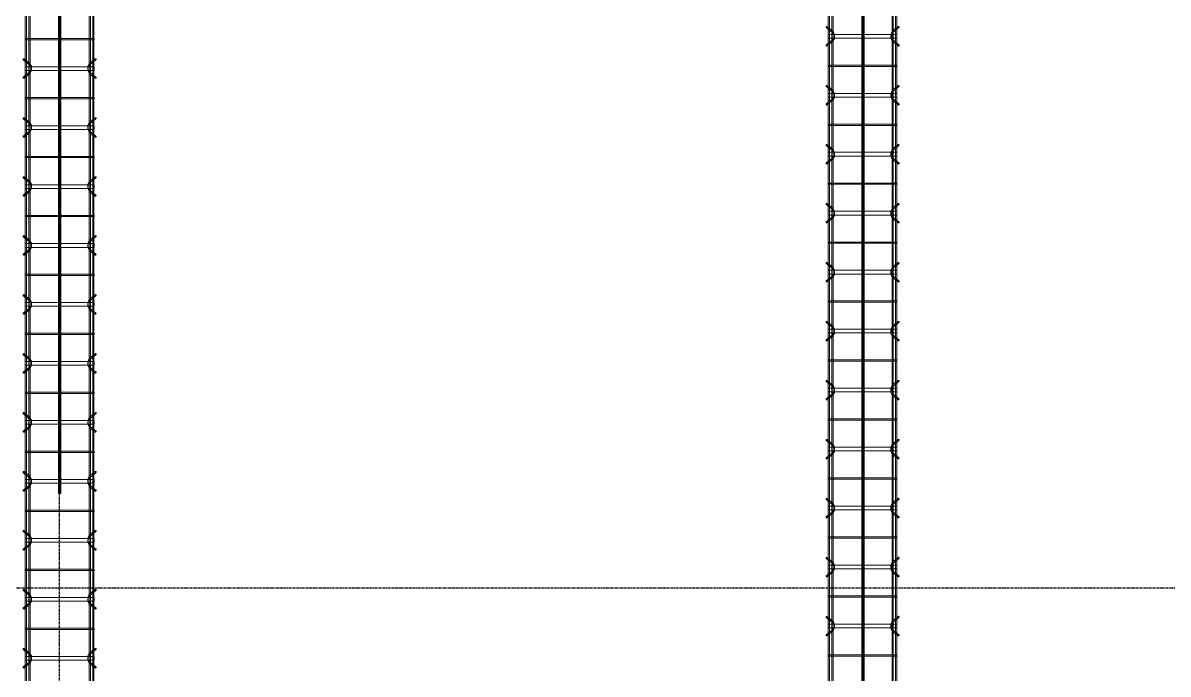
# Model space of a CAD drawing. Header units: inches. Extents: x -19229 to -222, y -6301 to 12387.
# Drawn here: x -3161.8 to -2928.7, y 11265.7 to 11398.2 of the extents above; entities that cross this region are included whole.
import ezdxf

# ---------------------------------------------------------------- set-up
doc = ezdxf.new("R2010")
doc.units = ezdxf.units.IN
doc.header["$MEASUREMENT"] = 0
doc.linetypes.add('Grid Line 1_2_', pattern=[0.875, 0.5, -0.125, 0.125, -0.125])
for name, color, linetype, lineweight in [('A-GENM', 13, 'Continuous', 9), ('S-BEAM', 12, 'Continuous', 9), ('S-GRID', 1, 'Continuous', 9)]:
    doc.layers.add(name, color=color, linetype=linetype, lineweight=lineweight)

# ---------------------------------------------------------------- blocks, each defined once
blk = doc.blocks.new('Dowel bar assembly - Dowel bar assembly-669756-SLAB ON GROUND JOINTS')
at = {"layer": 'S-BEAM'}
for p, q in [((1373.18, 1.19), (1372.23, 2.39)), ((1375.76, 2.39), (1374.81, 1.19)), ((1385.18, 1.19), (1384.23, 2.39)), ((1387.76, 2.39), (1386.81, 1.19)), ((1397.18, 1.19), (1396.23, 2.39)), ((1399.76, 2.39), (1398.81, 1.19)), ((1409.18, 1.19), (1408.23, 2.39)), ((1411.76, 2.39), (1410.81, 1.19)), ((1421.18, 1.19), (1420.23, 2.39)), ((1423.76, 2.39), (1422.81, 1.19)), ((1433.18, 1.19), (1432.23, 2.39)), ((1435.76, 2.39), (1434.81, 1.19)), ((1445.18, 1.19), (1444.23, 2.39)), ((1447.76, 2.39), (1446.81, 1.19)), ((1457.18, 1.19), (1456.23, 2.39)), ((1459.76, 2.39), (1458.81, 1.19)), ((1469.18, 1.19), (1468.23, 2.39)), ((1471.76, 2.39), (1470.81, 1.19)), ((1481.18, 1.19), (1480.23, 2.39)), ((1483.76, 2.39), (1482.81, 1.19)), ((1493.18, 1.19), (1492.23, 2.39)), ((1495.76, 2.39), (1494.81, 1.19)), ((2175, 1.98), (0, 1.98)), ((0, 1.72), (2175, 1.72)), ((2175, 1.25), (0, 1.25)), ((0, 0.99), (2175, 0.99)), ((1367.87, 1.99), (1367.87, -12.01)), ((1368.13, 1.99), (1367.87, 1.99)), ((1367.87, 1.99), (1368.13, 1.99)), ((1368.13, -12.01), (1368.13, 1.99)), ((1372.02, 2.23), (1372.97, 1.03)), ((1373.62, 1.99), (1373.62, -12.01)), ((1374.38, 1.99), (1373.62, 1.99)), ((1373.62, 1.99), (1374.38, 1.99)), ((1374.38, -12.01), (1374.38, 1.99)), ((1375.01, 1.03), (1375.96, 2.23)), ((1379.87, 1.99), (1379.87, -12.01)), ((1380.13, 1.99), (1379.87, 1.99)), ((1379.87, 1.99), (1380.13, 1.99)), ((1380.13, -12.01), (1380.13, 1.99)), ((1384.02, 2.23), (1384.97, 1.03)), ((1385.62, 1.99), (1385.62, -12.01)), ((1386.38, 1.99), (1385.62, 1.99)), ((1385.62, 1.99), (1386.38, 1.99)), ((1386.38, -12.01), (1386.38, 1.99)), ((1387.01, 1.03), (1387.96, 2.23)), ((1391.87, 1.99), (1391.87, -12.01)), ((1392.13, 1.99), (1391.87, 1.99)), ((1391.87, 1.99), (1392.13, 1.99)), ((1392.13, -12.01), (1392.13, 1.99)), ((1396.02, 2.23), (1396.97, 1.03)), ((1397.62, 1.99), (1397.62, -12.01)), ((1398.38, 1.99), (1397.62, 1.99)), ((1397.62, 1.99), (1398.38, 1.99)), ((1398.38, -12.01), (1398.38, 1.99)), ((1399.01, 1.03), (1399.96, 2.23)), ((1403.87, 1.99), (1403.87, -12.01)), ((1404.13, 1.99), (1403.87, 1.99)), ((1403.87, 1.99), (1404.13, 1.99)), ((1404.13, -12.01), (1404.13, 1.99)), ((1408.02, 2.23), (1408.97, 1.03)), ((1409.62, 1.99), (1409.62, -12.01)), ((1410.38, 1.99), (1409.62, 1.99)), ((1409.62, 1.99), (1410.38, 1.99)), ((1410.38, -12.01), (1410.38, 1.99)), ((1411.01, 1.03), (1411.96, 2.23)), ((1415.87, 1.99), (1415.87, -12.01)), ((1416.13, 1.99), (1415.87, 1.99)), ((1415.87, 1.99), (1416.13, 1.99)), ((1416.13, -12.01), (1416.13, 1.99)), ((1420.02, 2.23), (1420.97, 1.03)), ((1421.62, 1.99), (1421.62, -12.01)), ((1422.38, 1.99), (1421.62, 1.99)), ((1421.62, 1.99), (1422.38, 1.99)), ((1422.38, -12.01), (1422.38, 1.99)), ((1423.01, 1.03), (1423.96, 2.23)), ((1427.87, 1.99), (1427.87, -12.01)), ((1428.13, 1.99), (1427.87, 1.99)), ((1427.87, 1.99), (1428.13, 1.99)), ((1428.13, -12.01), (1428.13, 1.99)), ((1432.02, 2.23), (1432.97, 1.03)), ((1433.62, 1.99), (1433.62, -12.01)), ((1434.38, 1.99), (1433.62, 1.99)), ((1433.62, 1.99), (1434.38, 1.99)), ((1434.38, -12.01), (1434.38, 1.99)), ((1435.01, 1.03), (1435.96, 2.23)), ((1439.87, 1.99), (1439.87, -12.01)), ((1440.13, 1.99), (1439.87, 1.99)), ((1439.87, 1.99), (1440.13, 1.99)), ((1440.13, -12.01), (1440.13, 1.99)), ((1444.02, 2.23), (1444.97, 1.03)), ((1445.62, 1.99), (1445.62, -12.01)), ((1446.38, 1.99), (1445.62, 1.99)), ((1445.62, 1.99), (1446.38, 1.99)), ((1446.38, -12.01), (1446.38, 1.99)), ((1447.01, 1.03), (1447.96, 2.23)), ((1451.87, 1.99), (1451.87, -12.01)), ((1452.13, 1.99), (1451.87, 1.99)), ((1451.87, 1.99), (1452.13, 1.99)), ((1452.13, -12.01), (1452.13, 1.99)), ((1456.02, 2.23), (1456.97, 1.03)), ((1457.62, 1.99), (1457.62, -12.01)), ((1458.38, 1.99), (1457.62, 1.99)), ((1457.62, 1.99), (1458.38, 1.99)), ((1458.38, -12.01), (1458.38, 1.99)), ((1459.01, 1.03), (1459.96, 2.23)), ((1463.87, 1.99), (1463.87, -12.01)), ((1464.13, 1.99), (1463.87, 1.99)), ((1463.87, 1.99), (1464.13, 1.99)), ((1464.13, -12.01), (1464.13, 1.99)), ((1468.02, 2.23), (1468.97, 1.03)), ((1469.62, 1.99), (1469.62, -12.01)), ((1470.38, 1.99), (1469.62, 1.99)), ((1469.62, 1.99), (1470.38, 1.99)), ((1470.38, -12.01), (1470.38, 1.99)), ((1471.01, 1.03), (1471.96, 2.23)), ((1475.87, 1.99), (1475.87, -12.01)), ((1476.13, 1.99), (1475.87, 1.99)), ((1475.87, 1.99), (1476.13, 1.99)), ((1476.13, -12.01), (1476.13, 1.99)), ((1480.02, 2.23), (1480.97, 1.03)), ((1481.62, 1.99), (1481.62, -12.01)), ((1482.38, 1.99), (1481.62, 1.99)), ((1481.62, 1.99), (1482.38, 1.99)), ((1482.38, -12.01), (1482.38, 1.99)), ((1483.01, 1.03), (1483.96, 2.23)), ((1487.87, 1.99), (1487.87, -12.01)), ((1488.13, 1.99), (1487.87, 1.99)), ((1487.87, 1.99), (1488.13, 1.99)), ((1488.13, -12.01), (1488.13, 1.99)), ((1492.02, 2.23), (1492.97, 1.03)), ((1493.62, 1.99), (1493.62, -12.01)), ((1494.38, 1.99), (1493.62, 1.99)), ((1493.62, 1.99), (1494.38, 1.99)), ((1494.38, -12.01), (1494.38, 1.99)), ((1495.01, 1.03), (1495.96, 2.23)), ((2175, -11.01), (0, -11.01)), ((0, -11.27), (2175, -11.27)), ((1372.97, -11.05), (1372.02, -12.25)), ((1372.23, -12.41), (1373.18, -11.21)), ((1374.81, -11.21), (1375.76, -12.41)), ((1375.96, -12.25), (1375.01, -11.05)), ((1384.97, -11.05), (1384.02, -12.25)), ((1384.23, -12.41), (1385.18, -11.21)), ((1386.81, -11.21), (1387.76, -12.41)), ((1387.96, -12.25), (1387.01, -11.05)), ((1396.97, -11.05), (1396.02, -12.25)), ((1396.23, -12.41), (1397.18, -11.21)), ((1398.81, -11.21), (1399.76, -12.41)), ((1399.96, -12.25), (1399.01, -11.05)), ((1408.97, -11.05), (1408.02, -12.25)), ((1408.23, -12.41), (1409.18, -11.21)), ((1410.81, -11.21), (1411.76, -12.41)), ((1411.96, -12.25), (1411.01, -11.05)), ((1420.97, -11.05), (1420.02, -12.25)), ((1420.23, -12.41), (1421.18, -11.21)), ((1422.81, -11.21), (1423.76, -12.41)), ((1423.96, -12.25), (1423.01, -11.05)), ((1432.97, -11.05), (1432.02, -12.25)), ((1432.23, -12.41), (1433.18, -11.21)), ((1434.81, -11.21), (1435.76, -12.41)), ((1435.96, -12.25), (1435.01, -11.05)), ((1444.97, -11.05), (1444.02, -12.25)), ((1444.23, -12.41), (1445.18, -11.21)), ((1446.81, -11.21), (1447.76, -12.41)), ((1447.96, -12.25), (1447.01, -11.05)), ((1456.97, -11.05), (1456.02, -12.25)), ((1456.23, -12.41), (1457.18, -11.21)), ((1458.81, -11.21), (1459.76, -12.41)), ((1459.96, -12.25), (1459.01, -11.05)), ((1468.97, -11.05), (1468.02, -12.25)), ((1468.23, -12.41), (1469.18, -11.21)), ((1470.81, -11.21), (1471.76, -12.41)), ((1471.96, -12.25), (1471.01, -11.05)), ((1480.97, -11.05), (1480.02, -12.25)), ((1480.23, -12.41), (1481.18, -11.21)), ((1482.81, -11.21), (1483.76, -12.41)), ((1483.96, -12.25), (1483.01, -11.05)), ((1492.97, -11.05), (1492.02, -12.25)), ((1492.23, -12.41), (1493.18, -11.21)), ((1494.81, -11.21), (1495.76, -12.41)), ((1495.96, -12.25), (1495.01, -11.05)), ((2175, -11.74), (0, -11.74)), ((0, -12), (2175, -12)), ((1368.13, -12.01), (1367.87, -12.01)), ((1367.87, -12.01), (1368.13, -12.01)), ((1374.38, -12.01), (1373.62, -12.01)), ((1373.62, -12.01), (1374.38, -12.01)), ((1380.13, -12.01), (1379.87, -12.01)), ((1379.87, -12.01), (1380.13, -12.01)), ((1386.38, -12.01), (1385.62, -12.01)), ((1385.62, -12.01), (1386.38, -12.01)), ((1392.13, -12.01), (1391.87, -12.01)), ((1391.87, -12.01), (1392.13, -12.01)), ((1398.38, -12.01), (1397.62, -12.01)), ((1397.62, -12.01), (1398.38, -12.01)), ((1404.13, -12.01), (1403.87, -12.01)), ((1403.87, -12.01), (1404.13, -12.01)), ((1410.38, -12.01), (1409.62, -12.01)), ((1409.62, -12.01), (1410.38, -12.01)), ((1416.13, -12.01), (1415.87, -12.01)), ((1415.87, -12.01), (1416.13, -12.01)), ((1422.38, -12.01), (1421.62, -12.01)), ((1421.62, -12.01), (1422.38, -12.01)), ((1428.13, -12.01), (1427.87, -12.01)), ((1427.87, -12.01), (1428.13, -12.01)), ((1434.38, -12.01), (1433.62, -12.01)), ((1433.62, -12.01), (1434.38, -12.01)), ((1440.13, -12.01), (1439.87, -12.01)), ((1439.87, -12.01), (1440.13, -12.01)), ((1446.38, -12.01), (1445.62, -12.01)), ((1445.62, -12.01), (1446.38, -12.01)), ((1452.13, -12.01), (1451.87, -12.01)), ((1451.87, -12.01), (1452.13, -12.01)), ((1458.38, -12.01), (1457.62, -12.01)), ((1457.62, -12.01), (1458.38, -12.01)), ((1464.13, -12.01), (1463.87, -12.01)), ((1463.87, -12.01), (1464.13, -12.01)), ((1470.38, -12.01), (1469.62, -12.01)), ((1469.62, -12.01), (1470.38, -12.01)), ((1476.13, -12.01), (1475.87, -12.01)), ((1475.87, -12.01), (1476.13, -12.01)), ((1482.38, -12.01), (1481.62, -12.01)), ((1481.62, -12.01), (1482.38, -12.01)), ((1488.13, -12.01), (1487.87, -12.01)), ((1487.87, -12.01), (1488.13, -12.01)), ((1494.38, -12.01), (1493.62, -12.01)), ((1493.62, -12.01), (1494.38, -12.01))]:
    blk.add_line(p, q, dxfattribs=at)
at = {"layer": 'S-BEAM', "flags": 128}
for points in [[(1372.97, 1.03), (1373.53, 0.73), (1374.39, 0.72), (1374.97, 0.99), (1375.01, 1.03)], [(1373.18, 1.19), (1373.62, 0.97), (1374.38, 0.98), (1374.81, 1.19)], [(1384.97, 1.03), (1385.53, 0.73), (1386.39, 0.72), (1386.97, 0.99), (1387.01, 1.03)], [(1385.18, 1.19), (1385.62, 0.97), (1386.38, 0.98), (1386.81, 1.19)], [(1396.97, 1.03), (1397.53, 0.73), (1398.39, 0.72), (1398.97, 0.99), (1399.01, 1.03)], [(1397.18, 1.19), (1397.62, 0.97), (1398.38, 0.98), (1398.81, 1.19)], [(1408.97, 1.03), (1409.53, 0.73), (1410.39, 0.72), (1410.97, 0.99), (1411.01, 1.03)], [(1409.18, 1.19), (1409.62, 0.97), (1410.38, 0.98), (1410.81, 1.19)], [(1420.97, 1.03), (1421.53, 0.73), (1422.39, 0.72), (1422.97, 0.99), (1423.01, 1.03)], [(1421.18, 1.19), (1421.62, 0.97), (1422.38, 0.98), (1422.81, 1.19)], [(1432.97, 1.03), (1433.53, 0.73), (1434.39, 0.72), (1434.97, 0.99), (1435.01, 1.03)], [(1433.18, 1.19), (1433.62, 0.97), (1434.38, 0.98), (1434.81, 1.19)], [(1444.97, 1.03), (1445.53, 0.73), (1446.39, 0.72), (1446.97, 0.99), (1447.01, 1.03)], [(1445.18, 1.19), (1445.62, 0.97), (1446.38, 0.98), (1446.81, 1.19)], [(1456.97, 1.03), (1457.53, 0.73), (1458.39, 0.72), (1458.97, 0.99), (1459.01, 1.03)], [(1457.18, 1.19), (1457.62, 0.97), (1458.38, 0.98), (1458.81, 1.19)], [(1468.97, 1.03), (1469.53, 0.73), (1470.39, 0.72), (1470.97, 0.99), (1471.01, 1.03)], [(1469.18, 1.19), (1469.62, 0.97), (1470.38, 0.98), (1470.81, 1.19)], [(1480.97, 1.03), (1481.53, 0.73), (1482.39, 0.72), (1482.97, 0.99), (1483.01, 1.03)], [(1481.18, 1.19), (1481.62, 0.97), (1482.38, 0.98), (1482.81, 1.19)], [(1492.97, 1.03), (1493.53, 0.73), (1494.39, 0.72), (1494.97, 0.99), (1495.01, 1.03)], [(1493.18, 1.19), (1493.62, 0.97), (1494.38, 0.98), (1494.81, 1.19)], [(1372.97, -11.05), (1373.53, -10.75), (1374.39, -10.74), (1374.97, -11.01), (1375.01, -11.05)], [(1373.18, -11.21), (1373.62, -10.99), (1374.38, -11), (1374.81, -11.21)], [(1384.97, -11.05), (1385.53, -10.75), (1386.39, -10.74), (1386.97, -11.01), (1387.01, -11.05)], [(1385.18, -11.21), (1385.62, -10.99), (1386.38, -11), (1386.81, -11.21)], [(1396.97, -11.05), (1397.53, -10.75), (1398.39, -10.74), (1398.97, -11.01), (1399.01, -11.05)], [(1397.18, -11.21), (1397.62, -10.99), (1398.38, -11), (1398.81, -11.21)], [(1408.97, -11.05), (1409.53, -10.75), (1410.39, -10.74), (1410.97, -11.01), (1411.01, -11.05)], [(1409.18, -11.21), (1409.62, -10.99), (1410.38, -11), (1410.81, -11.21)], [(1420.97, -11.05), (1421.53, -10.75), (1422.39, -10.74), (1422.97, -11.01), (1423.01, -11.05)], [(1421.18, -11.21), (1421.62, -10.99), (1422.38, -11), (1422.81, -11.21)], [(1432.97, -11.05), (1433.53, -10.75), (1434.39, -10.74), (1434.97, -11.01), (1435.01, -11.05)], [(1433.18, -11.21), (1433.62, -10.99), (1434.38, -11), (1434.81, -11.21)], [(1444.97, -11.05), (1445.53, -10.75), (1446.39, -10.74), (1446.97, -11.01), (1447.01, -11.05)], [(1445.18, -11.21), (1445.62, -10.99), (1446.38, -11), (1446.81, -11.21)], [(1456.97, -11.05), (1457.53, -10.75), (1458.39, -10.74), (1458.97, -11.01), (1459.01, -11.05)], [(1457.18, -11.21), (1457.62, -10.99), (1458.38, -11), (1458.81, -11.21)], [(1468.97, -11.05), (1469.53, -10.75), (1470.39, -10.74), (1470.97, -11.01), (1471.01, -11.05)], [(1469.18, -11.21), (1469.62, -10.99), (1470.38, -11), (1470.81, -11.21)], [(1480.97, -11.05), (1481.53, -10.75), (1482.39, -10.74), (1482.97, -11.01), (1483.01, -11.05)], [(1481.18, -11.21), (1481.62, -10.99), (1482.38, -11), (1482.81, -11.21)], [(1492.97, -11.05), (1493.53, -10.75), (1494.39, -10.74), (1494.97, -11.01), (1495.01, -11.05)], [(1493.18, -11.21), (1493.62, -10.99), (1494.38, -11), (1494.81, -11.21)]]:
    blk.add_lwpolyline(points, dxfattribs=at)
at = {"layer": 'S-BEAM'}
for centre, major_axis, start_param, end_param in [((1372.12, 2.31), (0.101, 0.08), 5.709265, 8.850858), ((1372.12, 2.31), (0.101, 0.08), 2.567673, 5.709265), ((1375.86, 2.31), (-0.101, 0.08), 3.715513, 6.857105), ((1375.86, 2.31), (-0.101, 0.08), 0.57392, 3.715513), ((1384.12, 2.31), (0.101, 0.08), 5.709265, 8.850858), ((1384.12, 2.31), (0.101, 0.08), 2.567673, 5.709265), ((1387.86, 2.31), (-0.101, 0.08), 3.715513, 6.857105), ((1387.86, 2.31), (-0.101, 0.08), 0.57392, 3.715513), ((1396.12, 2.31), (0.101, 0.08), 5.709265, 8.850858), ((1396.12, 2.31), (0.101, 0.08), 2.567673, 5.709265), ((1399.86, 2.31), (-0.101, 0.08), 3.715513, 6.857105), ((1399.86, 2.31), (-0.101, 0.08), 0.57392, 3.715513), ((1408.12, 2.31), (0.101, 0.08), 5.709265, 8.850858), ((1408.12, 2.31), (0.101, 0.08), 2.567673, 5.709265), ((1411.86, 2.31), (-0.101, 0.08), 3.715513, 6.857105), ((1411.86, 2.31), (-0.101, 0.08), 0.57392, 3.715513), ((1420.12, 2.31), (0.101, 0.08), 5.709265, 8.850858), ((1420.12, 2.31), (0.101, 0.08), 2.567673, 5.709265), ((1423.86, 2.31), (-0.101, 0.08), 3.715513, 6.857105), ((1423.86, 2.31), (-0.101, 0.08), 0.57392, 3.715513), ((1432.12, 2.31), (0.101, 0.08), 5.709265, 8.850858), ((1432.12, 2.31), (0.101, 0.08), 2.567673, 5.709265), ((1435.86, 2.31), (-0.101, 0.08), 3.715513, 6.857105), ((1435.86, 2.31), (-0.101, 0.08), 0.57392, 3.715513), ((1444.12, 2.31), (0.101, 0.08), 5.709265, 8.850858), ((1444.12, 2.31), (0.101, 0.08), 2.567673, 5.709265), ((1447.86, 2.31), (-0.101, 0.08), 3.715513, 6.857105), ((1447.86, 2.31), (-0.101, 0.08), 0.57392, 3.715513), ((1456.12, 2.31), (0.101, 0.08), 5.709265, 8.850858), ((1456.12, 2.31), (0.101, 0.08), 2.567673, 5.709265), ((1459.86, 2.31), (-0.101, 0.08), 3.715513, 6.857105), ((1459.86, 2.31), (-0.101, 0.08), 0.57392, 3.715513), ((1468.12, 2.31), (0.101, 0.08), 5.709265, 8.850858), ((1468.12, 2.31), (0.101, 0.08), 2.567673, 5.709265), ((1471.86, 2.31), (-0.101, 0.08), 3.715513, 6.857105), ((1471.86, 2.31), (-0.101, 0.08), 0.57392, 3.715513), ((1480.12, 2.31), (0.101, 0.08), 5.709265, 8.850858), ((1480.12, 2.31), (0.101, 0.08), 2.567673, 5.709265), ((1483.86, 2.31), (-0.101, 0.08), 3.715513, 6.857105), ((1483.86, 2.31), (-0.101, 0.08), 0.57392, 3.715513), ((1492.12, 2.31), (0.101, 0.08), 5.709265, 8.850858), ((1492.12, 2.31), (0.101, 0.08), 2.567673, 5.709265), ((1495.86, 2.31), (-0.101, 0.08), 3.715513, 6.857105), ((1495.86, 2.31), (-0.101, 0.08), 0.57392, 3.715513), ((1372.12, -12.33), (-0.101, 0.08), 3.715513, 6.857105), ((1372.12, -12.33), (-0.101, 0.08), 0.57392, 3.715513), ((1375.86, -12.33), (0.101, 0.08), 5.709265, 8.850858), ((1375.86, -12.33), (0.101, 0.08), 2.567673, 5.709265), ((1384.12, -12.33), (-0.101, 0.08), 3.715513, 6.857105), ((1384.12, -12.33), (-0.101, 0.08), 0.57392, 3.715513), ((1387.86, -12.33), (0.101, 0.08), 5.709265, 8.850858), ((1387.86, -12.33), (0.101, 0.08), 2.567673, 5.709265), ((1396.12, -12.33), (-0.101, 0.08), 3.715513, 6.857105), ((1396.12, -12.33), (-0.101, 0.08), 0.57392, 3.715513), ((1399.86, -12.33), (0.101, 0.08), 5.709265, 8.850858), ((1399.86, -12.33), (0.101, 0.08), 2.567673, 5.709265), ((1408.12, -12.33), (-0.101, 0.08), 3.715513, 6.857105), ((1408.12, -12.33), (-0.101, 0.08), 0.57392, 3.715513), ((1411.86, -12.33), (0.101, 0.08), 5.709265, 8.850858), ((1411.86, -12.33), (0.101, 0.08), 2.567673, 5.709265), ((1420.12, -12.33), (-0.101, 0.08), 3.715513, 6.857105), ((1420.12, -12.33), (-0.101, 0.08), 0.57392, 3.715513), ((1423.86, -12.33), (0.101, 0.08), 5.709265, 8.850858), ((1423.86, -12.33), (0.101, 0.08), 2.567673, 5.709265), ((1432.12, -12.33), (-0.101, 0.08), 3.715513, 6.857105), ((1432.12, -12.33), (-0.101, 0.08), 0.57392, 3.715513), ((1435.86, -12.33), (0.101, 0.08), 5.709265, 8.850858), ((1435.86, -12.33), (0.101, 0.08), 2.567673, 5.709265), ((1444.12, -12.33), (-0.101, 0.08), 3.715513, 6.857105), ((1444.12, -12.33), (-0.101, 0.08), 0.57392, 3.715513), ((1447.86, -12.33), (0.101, 0.08), 5.709265, 8.850858), ((1447.86, -12.33), (0.101, 0.08), 2.567673, 5.709265), ((1456.12, -12.33), (-0.101, 0.08), 3.715513, 6.857105), ((1456.12, -12.33), (-0.101, 0.08), 0.57392, 3.715513), ((1459.86, -12.33), (0.101, 0.08), 5.709265, 8.850858), ((1459.86, -12.33), (0.101, 0.08), 2.567673, 5.709265), ((1468.12, -12.33), (-0.101, 0.08), 3.715513, 6.857105), ((1468.12, -12.33), (-0.101, 0.08), 0.57392, 3.715513), ((1471.86, -12.33), (0.101, 0.08), 5.709265, 8.850858), ((1471.86, -12.33), (0.101, 0.08), 2.567673, 5.709265), ((1480.12, -12.33), (-0.101, 0.08), 3.715513, 6.857105), ((1480.12, -12.33), (-0.101, 0.08), 0.57392, 3.715513), ((1483.86, -12.33), (0.101, 0.08), 5.709265, 8.850858), ((1483.86, -12.33), (0.101, 0.08), 2.567673, 5.709265), ((1492.12, -12.33), (-0.101, 0.08), 3.715513, 6.857105), ((1492.12, -12.33), (-0.101, 0.08), 0.57392, 3.715513), ((1495.86, -12.33), (0.101, 0.08), 5.709265, 8.850858), ((1495.86, -12.33), (0.101, 0.08), 2.567673, 5.709265)]:
    blk.add_ellipse(centre, major_axis=major_axis, ratio=0.816528, start_param=start_param, end_param=end_param, dxfattribs=at)
blk = doc.blocks.new('Dowel bar assembly - Dowel bar assembly-1729233-SLAB ON GROUND JOINTS')
at = {"layer": 'S-BEAM'}
for p, q in [((125.18, 1.19), (124.23, 2.39)), ((127.76, 2.39), (126.81, 1.19)), ((137.18, 1.19), (136.23, 2.39)), ((139.76, 2.39), (138.81, 1.19)), ((149.18, 1.19), (148.23, 2.39)), ((151.76, 2.39), (150.81, 1.19)), ((161.18, 1.19), (160.23, 2.39)), ((163.76, 2.39), (162.81, 1.19)), ((173.18, 1.19), (172.23, 2.39)), ((175.76, 2.39), (174.81, 1.19)), ((185.18, 1.19), (184.23, 2.39)), ((187.76, 2.39), (186.81, 1.19)), ((197.18, 1.19), (196.23, 2.39)), ((199.76, 2.39), (198.81, 1.19)), ((209.18, 1.19), (208.23, 2.39)), ((211.76, 2.39), (210.81, 1.19)), ((221.18, 1.19), (220.23, 2.39)), ((223.76, 2.39), (222.81, 1.19)), ((233.18, 1.19), (232.23, 2.39)), ((235.76, 2.39), (234.81, 1.19)), ((245.18, 1.19), (244.23, 2.39)), ((247.76, 2.39), (246.81, 1.19)), ((327.74, 1.98), (0, 1.98)), ((0, 1.72), (327.74, 1.72)), ((327.74, 1.25), (0, 1.25)), ((0, 0.99), (327.74, 0.99)), ((119.87, 1.99), (119.87, -12.01)), ((120.13, 1.99), (119.87, 1.99)), ((119.87, 1.99), (120.13, 1.99)), ((120.13, -12.01), (120.13, 1.99)), ((124.02, 2.23), (124.97, 1.03)), ((125.63, 1.99), (125.63, -12.01)), ((126.38, 1.99), (125.63, 1.99)), ((125.63, 1.99), (126.38, 1.99)), ((126.38, -12.01), (126.38, 1.99)), ((127.01, 1.03), (127.96, 2.23)), ((131.87, 1.99), (131.87, -12.01)), ((132.13, 1.99), (131.87, 1.99)), ((131.87, 1.99), (132.13, 1.99)), ((132.13, -12.01), (132.13, 1.99)), ((136.02, 2.23), (136.97, 1.03)), ((137.63, 1.99), (137.63, -12.01)), ((138.38, 1.99), (137.63, 1.99)), ((137.63, 1.99), (138.38, 1.99)), ((138.38, -12.01), (138.38, 1.99)), ((139.01, 1.03), (139.96, 2.23)), ((143.87, 1.99), (143.87, -12.01)), ((144.13, 1.99), (143.87, 1.99)), ((143.87, 1.99), (144.13, 1.99)), ((144.13, -12.01), (144.13, 1.99)), ((148.02, 2.23), (148.97, 1.03)), ((149.63, 1.99), (149.63, -12.01)), ((150.38, 1.99), (149.63, 1.99)), ((149.63, 1.99), (150.38, 1.99)), ((150.38, -12.01), (150.38, 1.99)), ((151.01, 1.03), (151.96, 2.23)), ((155.87, 1.99), (155.87, -12.01)), ((156.13, 1.99), (155.87, 1.99)), ((155.87, 1.99), (156.13, 1.99)), ((156.13, -12.01), (156.13, 1.99)), ((160.02, 2.23), (160.97, 1.03)), ((161.63, 1.99), (161.63, -12.01)), ((162.38, 1.99), (161.63, 1.99)), ((161.63, 1.99), (162.38, 1.99)), ((162.38, -12.01), (162.38, 1.99)), ((163.01, 1.03), (163.96, 2.23)), ((167.87, 1.99), (167.87, -12.01)), ((168.13, 1.99), (167.87, 1.99)), ((167.87, 1.99), (168.13, 1.99)), ((168.13, -12.01), (168.13, 1.99)), ((172.02, 2.23), (172.97, 1.03)), ((173.63, 1.99), (173.63, -12.01)), ((174.38, 1.99), (173.63, 1.99)), ((173.63, 1.99), (174.38, 1.99)), ((174.38, -12.01), (174.38, 1.99)), ((175.01, 1.03), (175.96, 2.23)), ((179.87, 1.99), (179.87, -12.01)), ((180.13, 1.99), (179.87, 1.99)), ((179.87, 1.99), (180.13, 1.99)), ((180.13, -12.01), (180.13, 1.99)), ((184.02, 2.23), (184.97, 1.03)), ((185.63, 1.99), (185.63, -12.01)), ((186.38, 1.99), (185.63, 1.99)), ((185.63, 1.99), (186.38, 1.99)), ((186.38, -12.01), (186.38, 1.99)), ((187.01, 1.03), (187.96, 2.23)), ((191.87, 1.99), (191.87, -12.01)), ((192.13, 1.99), (191.87, 1.99)), ((191.87, 1.99), (192.13, 1.99)), ((192.13, -12.01), (192.13, 1.99)), ((196.02, 2.23), (196.97, 1.03)), ((197.63, 1.99), (197.63, -12.01)), ((198.38, 1.99), (197.63, 1.99)), ((197.63, 1.99), (198.38, 1.99)), ((198.38, -12.01), (198.38, 1.99)), ((199.01, 1.03), (199.96, 2.23)), ((203.87, 1.99), (203.87, -12.01)), ((204.13, 1.99), (203.87, 1.99)), ((203.87, 1.99), (204.13, 1.99)), ((204.13, -12.01), (204.13, 1.99)), ((208.02, 2.23), (208.97, 1.03)), ((209.63, 1.99), (209.63, -12.01)), ((210.38, 1.99), (209.63, 1.99)), ((209.63, 1.99), (210.38, 1.99)), ((210.38, -12.01), (210.38, 1.99)), ((211.01, 1.03), (211.96, 2.23)), ((215.87, 1.99), (215.87, -12.01)), ((216.13, 1.99), (215.87, 1.99)), ((215.87, 1.99), (216.13, 1.99)), ((216.13, -12.01), (216.13, 1.99)), ((220.02, 2.23), (220.97, 1.03)), ((221.63, 1.99), (221.63, -12.01)), ((222.38, 1.99), (221.63, 1.99)), ((221.63, 1.99), (222.38, 1.99)), ((222.38, -12.01), (222.38, 1.99)), ((223.01, 1.03), (223.96, 2.23)), ((227.87, 1.99), (227.87, -12.01)), ((228.13, 1.99), (227.87, 1.99)), ((227.87, 1.99), (228.13, 1.99)), ((228.13, -12.01), (228.13, 1.99)), ((232.02, 2.23), (232.97, 1.03)), ((233.63, 1.99), (233.63, -12.01)), ((234.38, 1.99), (233.63, 1.99)), ((233.63, 1.99), (234.38, 1.99)), ((234.38, -12.01), (234.38, 1.99)), ((235.01, 1.03), (235.96, 2.23)), ((239.87, 1.99), (239.87, -12.01)), ((240.13, 1.99), (239.87, 1.99)), ((239.87, 1.99), (240.13, 1.99)), ((240.13, -12.01), (240.13, 1.99)), ((244.02, 2.23), (244.97, 1.03)), ((245.63, 1.99), (245.63, -12.01)), ((246.38, 1.99), (245.63, 1.99)), ((245.63, 1.99), (246.38, 1.99)), ((246.38, -12.01), (246.38, 1.99)), ((247.01, 1.03), (247.96, 2.23)), ((327.74, -11.01), (0, -11.01)), ((0, -11.27), (327.74, -11.27)), ((124.97, -11.05), (124.02, -12.25)), ((124.23, -12.41), (125.18, -11.21)), ((126.81, -11.21), (127.76, -12.41)), ((127.96, -12.25), (127.01, -11.05)), ((136.97, -11.05), (136.02, -12.25)), ((136.23, -12.41), (137.18, -11.21)), ((138.81, -11.21), (139.76, -12.41)), ((139.96, -12.25), (139.01, -11.05)), ((148.97, -11.05), (148.02, -12.25)), ((148.23, -12.41), (149.18, -11.21)), ((150.81, -11.21), (151.76, -12.41)), ((151.96, -12.25), (151.01, -11.05)), ((160.97, -11.05), (160.02, -12.25)), ((160.23, -12.41), (161.18, -11.21)), ((162.81, -11.21), (163.76, -12.41)), ((163.96, -12.25), (163.01, -11.05)), ((172.97, -11.05), (172.02, -12.25)), ((172.23, -12.41), (173.18, -11.21)), ((174.81, -11.21), (175.76, -12.41)), ((175.96, -12.25), (175.01, -11.05)), ((184.97, -11.05), (184.02, -12.25)), ((184.23, -12.41), (185.18, -11.21)), ((186.81, -11.21), (187.76, -12.41)), ((187.96, -12.25), (187.01, -11.05)), ((196.97, -11.05), (196.02, -12.25)), ((196.23, -12.41), (197.18, -11.21)), ((198.81, -11.21), (199.76, -12.41)), ((199.96, -12.25), (199.01, -11.05)), ((208.97, -11.05), (208.02, -12.25)), ((208.23, -12.41), (209.18, -11.21)), ((210.81, -11.21), (211.76, -12.41)), ((211.96, -12.25), (211.01, -11.05)), ((220.97, -11.05), (220.02, -12.25)), ((220.23, -12.41), (221.18, -11.21)), ((222.81, -11.21), (223.76, -12.41)), ((223.96, -12.25), (223.01, -11.05)), ((232.97, -11.05), (232.02, -12.25)), ((232.23, -12.41), (233.18, -11.21)), ((234.81, -11.21), (235.76, -12.41)), ((235.96, -12.25), (235.01, -11.05)), ((244.97, -11.05), (244.02, -12.25)), ((244.23, -12.41), (245.18, -11.21)), ((246.81, -11.21), (247.76, -12.41)), ((247.96, -12.25), (247.01, -11.05)), ((327.74, -11.74), (0, -11.74)), ((0, -12), (327.74, -12)), ((120.13, -12.01), (119.87, -12.01)), ((119.87, -12.01), (120.13, -12.01)), ((126.38, -12.01), (125.63, -12.01)), ((125.63, -12.01), (126.38, -12.01)), ((132.13, -12.01), (131.87, -12.01)), ((131.87, -12.01), (132.13, -12.01)), ((138.38, -12.01), (137.63, -12.01)), ((137.63, -12.01), (138.38, -12.01)), ((144.13, -12.01), (143.87, -12.01)), ((143.87, -12.01), (144.13, -12.01)), ((150.38, -12.01), (149.63, -12.01)), ((149.63, -12.01), (150.38, -12.01)), ((156.13, -12.01), (155.87, -12.01)), ((155.87, -12.01), (156.13, -12.01)), ((162.38, -12.01), (161.63, -12.01)), ((161.63, -12.01), (162.38, -12.01)), ((168.13, -12.01), (167.87, -12.01)), ((167.87, -12.01), (168.13, -12.01)), ((174.38, -12.01), (173.63, -12.01)), ((173.63, -12.01), (174.38, -12.01)), ((180.13, -12.01), (179.87, -12.01)), ((179.87, -12.01), (180.13, -12.01)), ((186.38, -12.01), (185.63, -12.01)), ((185.63, -12.01), (186.38, -12.01)), ((192.13, -12.01), (191.87, -12.01)), ((191.87, -12.01), (192.13, -12.01)), ((198.38, -12.01), (197.63, -12.01)), ((197.63, -12.01), (198.38, -12.01)), ((204.13, -12.01), (203.87, -12.01)), ((203.87, -12.01), (204.13, -12.01)), ((210.38, -12.01), (209.63, -12.01)), ((209.63, -12.01), (210.38, -12.01)), ((216.13, -12.01), (215.87, -12.01)), ((215.87, -12.01), (216.13, -12.01)), ((222.38, -12.01), (221.63, -12.01)), ((221.63, -12.01), (222.38, -12.01)), ((228.13, -12.01), (227.87, -12.01)), ((227.87, -12.01), (228.13, -12.01)), ((234.38, -12.01), (233.63, -12.01)), ((233.63, -12.01), (234.38, -12.01)), ((240.13, -12.01), (239.87, -12.01)), ((239.87, -12.01), (240.13, -12.01)), ((246.38, -12.01), (245.63, -12.01)), ((245.63, -12.01), (246.38, -12.01))]:
    blk.add_line(p, q, dxfattribs=at)
at = {"layer": 'S-BEAM', "flags": 128}
for points in [[(124.97, 1.03), (125.53, 0.73), (126.39, 0.72), (126.97, 0.99), (127.01, 1.03)], [(125.18, 1.19), (125.62, 0.97), (126.38, 0.98), (126.81, 1.19)], [(136.97, 1.03), (137.53, 0.73), (138.39, 0.72), (138.97, 0.99), (139.01, 1.03)], [(137.18, 1.19), (137.62, 0.97), (138.38, 0.98), (138.81, 1.19)], [(148.97, 1.03), (149.53, 0.73), (150.39, 0.72), (150.97, 0.99), (151.01, 1.03)], [(149.18, 1.19), (149.62, 0.97), (150.38, 0.98), (150.81, 1.19)], [(160.97, 1.03), (161.53, 0.73), (162.39, 0.72), (162.97, 0.99), (163.01, 1.03)], [(161.18, 1.19), (161.62, 0.97), (162.38, 0.98), (162.81, 1.19)], [(172.97, 1.03), (173.53, 0.73), (174.39, 0.72), (174.97, 0.99), (175.01, 1.03)], [(173.18, 1.19), (173.62, 0.97), (174.38, 0.98), (174.81, 1.19)], [(184.97, 1.03), (185.53, 0.73), (186.39, 0.72), (186.97, 0.99), (187.01, 1.03)], [(185.18, 1.19), (185.62, 0.97), (186.38, 0.98), (186.81, 1.19)], [(196.97, 1.03), (197.53, 0.73), (198.39, 0.72), (198.97, 0.99), (199.01, 1.03)], [(197.18, 1.19), (197.62, 0.97), (198.38, 0.98), (198.81, 1.19)], [(208.97, 1.03), (209.53, 0.73), (210.39, 0.72), (210.97, 0.99), (211.01, 1.03)], [(209.18, 1.19), (209.62, 0.97), (210.38, 0.98), (210.81, 1.19)], [(220.97, 1.03), (221.53, 0.73), (222.39, 0.72), (222.97, 0.99), (223.01, 1.03)], [(221.18, 1.19), (221.62, 0.97), (222.38, 0.98), (222.81, 1.19)], [(232.97, 1.03), (233.53, 0.73), (234.39, 0.72), (234.97, 0.99), (235.01, 1.03)], [(233.18, 1.19), (233.62, 0.97), (234.38, 0.98), (234.81, 1.19)], [(244.97, 1.03), (245.53, 0.73), (246.39, 0.72), (246.97, 0.99), (247.01, 1.03)], [(245.18, 1.19), (245.62, 0.97), (246.38, 0.98), (246.81, 1.19)], [(124.97, -11.05), (125.53, -10.75), (126.39, -10.74), (126.97, -11.01), (127.01, -11.05)], [(125.18, -11.21), (125.62, -10.99), (126.38, -11), (126.81, -11.21)], [(136.97, -11.05), (137.53, -10.75), (138.39, -10.74), (138.97, -11.01), (139.01, -11.05)], [(137.18, -11.21), (137.62, -10.99), (138.38, -11), (138.81, -11.21)], [(148.97, -11.05), (149.53, -10.75), (150.39, -10.74), (150.97, -11.01), (151.01, -11.05)], [(149.18, -11.21), (149.62, -10.99), (150.38, -11), (150.81, -11.21)], [(160.97, -11.05), (161.53, -10.75), (162.39, -10.74), (162.97, -11.01), (163.01, -11.05)], [(161.18, -11.21), (161.62, -10.99), (162.38, -11), (162.81, -11.21)], [(172.97, -11.05), (173.53, -10.75), (174.39, -10.74), (174.97, -11.01), (175.01, -11.05)], [(173.18, -11.21), (173.62, -10.99), (174.38, -11), (174.81, -11.21)], [(184.97, -11.05), (185.53, -10.75), (186.39, -10.74), (186.97, -11.01), (187.01, -11.05)], [(185.18, -11.21), (185.62, -10.99), (186.38, -11), (186.81, -11.21)], [(196.97, -11.05), (197.53, -10.75), (198.39, -10.74), (198.97, -11.01), (199.01, -11.05)], [(197.18, -11.21), (197.62, -10.99), (198.38, -11), (198.81, -11.21)], [(208.97, -11.05), (209.53, -10.75), (210.39, -10.74), (210.97, -11.01), (211.01, -11.05)], [(209.18, -11.21), (209.62, -10.99), (210.38, -11), (210.81, -11.21)], [(220.97, -11.05), (221.53, -10.75), (222.39, -10.74), (222.97, -11.01), (223.01, -11.05)], [(221.18, -11.21), (221.62, -10.99), (222.38, -11), (222.81, -11.21)], [(232.97, -11.05), (233.53, -10.75), (234.39, -10.74), (234.97, -11.01), (235.01, -11.05)], [(233.18, -11.21), (233.62, -10.99), (234.38, -11), (234.81, -11.21)], [(244.97, -11.05), (245.53, -10.75), (246.39, -10.74), (246.97, -11.01), (247.01, -11.05)], [(245.18, -11.21), (245.62, -10.99), (246.38, -11), (246.81, -11.21)]]:
    blk.add_lwpolyline(points, dxfattribs=at)
at = {"layer": 'S-BEAM'}
for centre, major_axis, start_param, end_param in [((124.12, 2.31), (0.101, 0.08), 5.709265, 8.850858), ((124.12, 2.31), (0.101, 0.08), 2.567673, 5.709265), ((127.86, 2.31), (-0.101, 0.08), 3.715513, 6.857105), ((127.86, 2.31), (-0.101, 0.08), 0.57392, 3.715513), ((136.12, 2.31), (0.101, 0.08), 5.709265, 8.850858), ((136.12, 2.31), (0.101, 0.08), 2.567673, 5.709265), ((139.86, 2.31), (-0.101, 0.08), 3.715513, 6.857105), ((139.86, 2.31), (-0.101, 0.08), 0.57392, 3.715513), ((148.12, 2.31), (0.101, 0.08), 5.709265, 8.850858), ((148.12, 2.31), (0.101, 0.08), 2.567673, 5.709265), ((151.86, 2.31), (-0.101, 0.08), 3.715513, 6.857105), ((151.86, 2.31), (-0.101, 0.08), 0.57392, 3.715513), ((160.12, 2.31), (0.101, 0.08), 5.709265, 8.850858), ((160.12, 2.31), (0.101, 0.08), 2.567673, 5.709265), ((163.86, 2.31), (-0.101, 0.08), 3.715513, 6.857105), ((163.86, 2.31), (-0.101, 0.08), 0.57392, 3.715513), ((172.12, 2.31), (0.101, 0.08), 5.709265, 8.850858), ((172.12, 2.31), (0.101, 0.08), 2.567673, 5.709265), ((175.86, 2.31), (-0.101, 0.08), 3.715513, 6.857105), ((175.86, 2.31), (-0.101, 0.08), 0.57392, 3.715513), ((184.12, 2.31), (0.101, 0.08), 5.709265, 8.850858), ((184.12, 2.31), (0.101, 0.08), 2.567673, 5.709265), ((187.86, 2.31), (-0.101, 0.08), 3.715513, 6.857105), ((187.86, 2.31), (-0.101, 0.08), 0.57392, 3.715513), ((196.12, 2.31), (0.101, 0.08), 5.709265, 8.850858), ((196.12, 2.31), (0.101, 0.08), 2.567673, 5.709265), ((199.86, 2.31), (-0.101, 0.08), 3.715513, 6.857105), ((199.86, 2.31), (-0.101, 0.08), 0.57392, 3.715513), ((208.12, 2.31), (0.101, 0.08), 5.709265, 8.850858), ((208.12, 2.31), (0.101, 0.08), 2.567673, 5.709265), ((211.86, 2.31), (-0.101, 0.08), 3.715513, 6.857105), ((211.86, 2.31), (-0.101, 0.08), 0.57392, 3.715513), ((220.12, 2.31), (0.101, 0.08), 5.709265, 8.850858), ((220.12, 2.31), (0.101, 0.08), 2.567673, 5.709265), ((223.86, 2.31), (-0.101, 0.08), 3.715513, 6.857105), ((223.86, 2.31), (-0.101, 0.08), 0.57392, 3.715513), ((232.12, 2.31), (0.101, 0.08), 5.709265, 8.850858), ((232.12, 2.31), (0.101, 0.08), 2.567673, 5.709265), ((235.86, 2.31), (-0.101, 0.08), 3.715513, 6.857105), ((235.86, 2.31), (-0.101, 0.08), 0.57392, 3.715513), ((244.12, 2.31), (0.101, 0.08), 5.709265, 8.850858), ((244.12, 2.31), (0.101, 0.08), 2.567673, 5.709265), ((247.86, 2.31), (-0.101, 0.08), 3.715513, 6.857105), ((247.86, 2.31), (-0.101, 0.08), 0.57392, 3.715513), ((124.12, -12.33), (-0.101, 0.08), 3.715513, 6.857105), ((124.12, -12.33), (-0.101, 0.08), 0.57392, 3.715513), ((127.86, -12.33), (0.101, 0.08), 5.709265, 8.850858), ((127.86, -12.33), (0.101, 0.08), 2.567673, 5.709265), ((136.12, -12.33), (-0.101, 0.08), 3.715513, 6.857105), ((136.12, -12.33), (-0.101, 0.08), 0.57392, 3.715513), ((139.86, -12.33), (0.101, 0.08), 5.709265, 8.850858), ((139.86, -12.33), (0.101, 0.08), 2.567673, 5.709265), ((148.12, -12.33), (-0.101, 0.08), 3.715513, 6.857105), ((148.12, -12.33), (-0.101, 0.08), 0.57392, 3.715513), ((151.86, -12.33), (0.101, 0.08), 5.709265, 8.850858), ((151.86, -12.33), (0.101, 0.08), 2.567673, 5.709265), ((160.12, -12.33), (-0.101, 0.08), 3.715513, 6.857105), ((160.12, -12.33), (-0.101, 0.08), 0.57392, 3.715513), ((163.86, -12.33), (0.101, 0.08), 5.709265, 8.850858), ((163.86, -12.33), (0.101, 0.08), 2.567673, 5.709265), ((172.12, -12.33), (-0.101, 0.08), 3.715513, 6.857105), ((172.12, -12.33), (-0.101, 0.08), 0.57392, 3.715513), ((175.86, -12.33), (0.101, 0.08), 5.709265, 8.850858), ((175.86, -12.33), (0.101, 0.08), 2.567673, 5.709265), ((184.12, -12.33), (-0.101, 0.08), 3.715513, 6.857105), ((184.12, -12.33), (-0.101, 0.08), 0.57392, 3.715513), ((187.86, -12.33), (0.101, 0.08), 5.709265, 8.850858), ((187.86, -12.33), (0.101, 0.08), 2.567673, 5.709265), ((196.12, -12.33), (-0.101, 0.08), 3.715513, 6.857105), ((196.12, -12.33), (-0.101, 0.08), 0.57392, 3.715513), ((199.86, -12.33), (0.101, 0.08), 5.709265, 8.850858), ((199.86, -12.33), (0.101, 0.08), 2.567673, 5.709265), ((208.12, -12.33), (-0.101, 0.08), 3.715513, 6.857105), ((208.12, -12.33), (-0.101, 0.08), 0.57392, 3.715513), ((211.86, -12.33), (0.101, 0.08), 5.709265, 8.850858), ((211.86, -12.33), (0.101, 0.08), 2.567673, 5.709265), ((220.12, -12.33), (-0.101, 0.08), 3.715513, 6.857105), ((220.12, -12.33), (-0.101, 0.08), 0.57392, 3.715513), ((223.86, -12.33), (0.101, 0.08), 5.709265, 8.850858), ((223.86, -12.33), (0.101, 0.08), 2.567673, 5.709265), ((232.12, -12.33), (-0.101, 0.08), 3.715513, 6.857105), ((232.12, -12.33), (-0.101, 0.08), 0.57392, 3.715513), ((235.86, -12.33), (0.101, 0.08), 5.709265, 8.850858), ((235.86, -12.33), (0.101, 0.08), 2.567673, 5.709265), ((244.12, -12.33), (-0.101, 0.08), 3.715513, 6.857105), ((244.12, -12.33), (-0.101, 0.08), 0.57392, 3.715513), ((247.86, -12.33), (0.101, 0.08), 5.709265, 8.850858), ((247.86, -12.33), (0.101, 0.08), 2.567673, 5.709265)]:
    blk.add_ellipse(centre, major_axis=major_axis, ratio=0.816528, start_param=start_param, end_param=end_param, dxfattribs=at)

msp = doc.modelspace()

# ---------------------------------------------------------------- linework, layer by layer
at = {"layer": 'A-GENM'}
for p, q in [((-2991.08036, 9901.1894), (-2991.08036, 12077.1894)), ((-2991.02059, 12077.1894), (-2991.02059, 9901.1894)), ((-2991.02059, 12077.1894), (-2991.02059, 9901.1894)), ((-2991.00273, 12077.1894), (-2991.00273, 9901.1894)), ((-2990.99348, 9901.1894), (-2990.99348, 12077.1894)), ((-2990.98122, 9901.1894), (-2990.98122, 12077.1894)), ((-2990.98122, 12077.1894), (-2990.98122, 9901.1894)), ((-2990.91585, 9901.1894), (-2990.91585, 12077.1894)), ((-2990.86718, 9901.1894), (-2990.86718, 12077.1894)), ((-2990.7803, 12077.1894), (-2990.7803, 9901.1894)), ((-2990.66626, 9901.1894), (-2990.66626, 12077.1894)), ((-2990.66626, 9901.1894), (-2990.66626, 12077.1894)), ((-2990.65869, 9901.1894), (-2990.65869, 12077.1894)), ((-2990.65717, 9901.1894), (-2990.65717, 12077.1894)), ((-2990.62689, 12077.1894), (-2990.62689, 9901.1894)), ((-2990.62689, 12077.1894), (-2990.62689, 9901.1894)), ((-2990.57181, 9901.1894), (-2990.57181, 12077.1894)), ((-2990.57029, 9901.1894), (-2990.57029, 12077.1894)), ((-3154.58036, 11302.46522), (-3154.58036, 11515.05646)), ((-3154.52059, 11515.05646), (-3154.52059, 11302.46522)), ((-3154.52059, 11515.05646), (-3154.52059, 11302.46522)), ((-3154.50273, 11515.05646), (-3154.50273, 11302.46522)), ((-3154.49348, 11302.46522), (-3154.49348, 11515.05646)), ((-3154.48122, 11302.46522), (-3154.48122, 11515.05646)), ((-3154.48122, 11515.05646), (-3154.48122, 11302.46522)), ((-3154.41585, 11302.46522), (-3154.41585, 11515.05646)), ((-3154.36718, 11302.46522), (-3154.36718, 11515.05646)), ((-3154.2803, 11515.05646), (-3154.2803, 11302.46522)), ((-3154.16626, 11302.46522), (-3154.16626, 11515.05646)), ((-3154.16626, 11302.46522), (-3154.16626, 11515.05646)), ((-3154.15869, 11302.46522), (-3154.15869, 11515.05646)), ((-3154.15717, 11302.46522), (-3154.15717, 11515.05646)), ((-3154.12689, 11515.05646), (-3154.12689, 11302.46522)), ((-3154.12689, 11515.05646), (-3154.12689, 11302.46522)), ((-3154.07181, 11302.46522), (-3154.07181, 11515.05646)), ((-3154.07029, 11302.46522), (-3154.07029, 11515.05646)), ((-3154.15717, 11302.46522), (-3154.58036, 11302.46522)), ((-3154.58036, 11302.46522), (-3154.15869, 11302.46522)), ((-3154.12689, 11302.46522), (-3154.52059, 11302.46522)), ((-3154.52059, 11302.46522), (-3154.48122, 11302.46522)), ((-3154.15869, 11302.46522), (-3154.50273, 11302.46522)), ((-3154.50273, 11302.46522), (-3154.41585, 11302.46522)), ((-3154.07181, 11302.46522), (-3154.49348, 11302.46522)), ((-3154.49348, 11302.46522), (-3154.07029, 11302.46522)), ((-3154.48122, 11302.46522), (-3154.16626, 11302.46522)), ((-3154.41585, 11302.46522), (-3154.07181, 11302.46522)), ((-3154.2803, 11302.46522), (-3154.36718, 11302.46522)), ((-3154.36718, 11302.46522), (-3154.15717, 11302.46522)), ((-3154.07029, 11302.46522), (-3154.2803, 11302.46522)), ((-3154.16626, 11302.46522), (-3154.12689, 11302.46522))]:
    msp.add_line(p, q, dxfattribs=at)
at = {"layer": 'S-GRID', "linetype": 'Grid Line 1_2_', "lineweight": 30}
for p, q in [((-3154.32374, 9772.6103), (-3154.32374, 12288.55505)), ((-1777.2452, 11283.1894), (-4038.05123, 11283.1894))]:
    msp.add_line(p, q, dxfattribs=at)

# ---------------------------------------------------------------- block references
at = {"layer": 'S-BEAM'}
for name, p, rotation in [('Dowel bar assembly - Dowel bar assembly-669756-SLAB ON GROUND JOINTS', (-2995.93092, 9901.50636), 89.99999999999991), ('Dowel bar assembly - Dowel bar assembly-1729233-SLAB ON GROUND JOINTS', (-3149.31354, 11514.93187), 269.9999999999998)]:
    msp.add_blockref(name, p, dxfattribs=dict(at, rotation=rotation))

doc.saveas('drawing.dxf')
